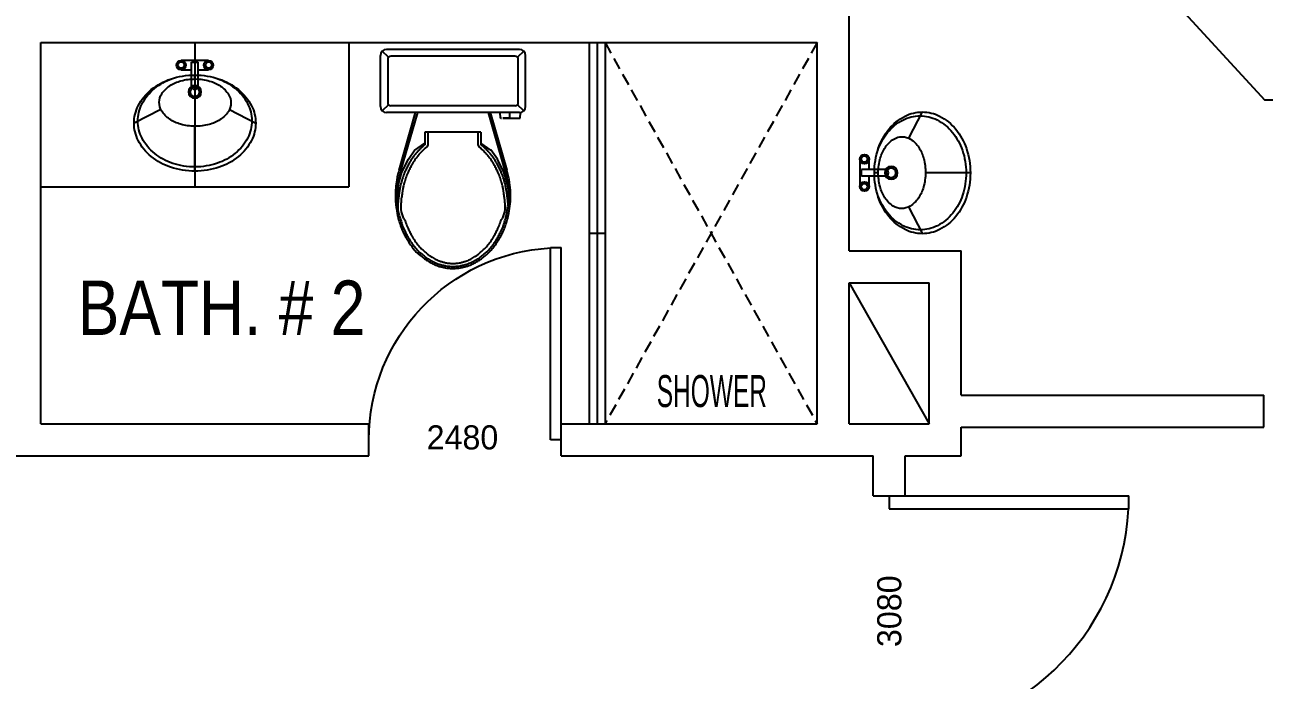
# Model space of a CAD drawing. Header units: inches. Extents: x -1842 to 12195, y -2228 to 2193.
# Drawn here: x 4070.9 to 4225.8, y 876.9 to 958.7 of the extents above; entities that cross this region are included whole.
import ezdxf
from ezdxf.enums import TextEntityAlignment as Align

# ---------------------------------------------------------------- set-up
doc = ezdxf.new("R2010")
doc.units = ezdxf.units.IN
doc.header["$LTSCALE"] = 6
doc.header["$MEASUREMENT"] = 0
doc.linetypes.add('HIDDEN', pattern=[0.375, 0.25, -0.125])
for name, color, linetype in [('BUILT-INS', 13, 'Continuous'), ('CABS', 23, 'Continuous'), ('Title Block', 7, 'Continuous'), ('TITLES', 3, 'Continuous'), ('windows', 4, 'Continuous')]:
    doc.layers.add(name, color=color, linetype=linetype)
doc.styles.add('ARCHSTYL', font='ARIALN.TTF', dxfattribs={"height": 5})
doc.styles.add('HS-DESIGN-TTLB', font='GOTHIC.TTF')
doc.styles.get("Standard").update_dxf_attribs({"font": 'ARIALN.TTF'})

# ---------------------------------------------------------------- blocks, each defined once
blk = doc.blocks.new('A$C5D6C675C')
for p, q in [((0, 1.1), (1.2, 1.1)), ((0, 1.1), (0, 0)), ((1.2, 1.1), (1.2, 0.55)), ((0.6, 0), (1.2, 0.55)), ((0, 0), (0.6, 0))]:
    blk.add_line(p, q)
blk.add_lwpolyline([(0.1712, 0.1268, 0.139889), (0.2876, 0.0686, 0.107118), (0.4663, 0.0735, 0.079812), (0.6439, 0.1486, 0.067459), (0.8218, 0.2967, 0.067459), (0.9539, 0.4868, 0.079812), (1.0133, 0.6702, 0.107118), (1.0027, 0.8487, 0.139889), (0.9345, 0.9596, 0.139889), (0.8181, 1.0178, 0.107118), (0.6394, 1.0129, 0.079812), (0.4618, 0.9378, 0.067459), (0.2839, 0.7897, 0.067459), (0.1518, 0.5996, 0.079812), (0.0924, 0.4162, 0.107118), (0.103, 0.2377, 0.139889)], format="xyb", close=True)
blk.add_circle((0.25, 0.225), 0.025)
blk = doc.blocks.new('P0470039')
at = {"linetype": 'Continuous'}
for p, q in [((0, -0.61339), (0, 0)), ((-5.396179, -5.394092), (-9.5, -7.5)), ((5.322319, -5.35619), (9.5, -7.5)), ((0, -15), (0, -7.994521))]:
    blk.add_line(p, q, dxfattribs=at)
for points in [[(9.5, -7.5, 0.118506), (8.852327, -4.805722, 0.104654), (6.80398, -2.274646, 0.089615), (3.801003, -0.621924, 0.08127), (0, 0, 0.08127), (-3.801003, -0.621924, 0.089615), (-6.80398, -2.274646, 0.104654), (-8.852327, -4.805722, 0.118506), (-9.5, -7.5, 0.118506), (-8.852327, -10.194278, 0.104654), (-6.80398, -12.725354, 0.089615), (-3.801003, -14.378076, 0.08127), (0, -15, 0.08127), (3.801003, -14.378076, 0.089615), (6.80398, -12.725354, 0.104654), (8.852327, -10.194278, 0.118506)], [(0, -7.994521, 0.066698), (2.228047, -7.675818, 0.0792), (3.951416, -6.878456, 0.107151), (5.1993, -5.580919, 0.14125), (5.56895, -4.25438, 0.14125), (5.175802, -2.934614, 0.107151), (3.905073, -1.659441, 0.0792), (2.167817, -0.892807, 0.066698), (-0.065538, -0.613719, 0.066698), (-2.293584, -0.932422, 0.0792), (-4.016953, -1.729784, 0.107151), (-5.264838, -3.027321, 0.14125), (-5.634488, -4.35386, 0.14125), (-5.24134, -5.673626, 0.107151), (-3.970611, -6.948799, 0.0792), (-2.233355, -7.715433, 0.066698)]]:
    blk.add_lwpolyline(points, format="xyb", close=True, dxfattribs=at)
for radius in [1, 0.75]:
    blk.add_circle((0, -2.625), radius, dxfattribs=at)
for centre, radius, start, end in [((-0.632896, -9.107886), 9.026467, 108.265523, 128.679582), ((0.618746, -9.112425), 9.026467, 50.904831, 71.31889), ((-1.589253, -7.913284), 7.496208, 128.679582, 152.608443), ((1.583743, -7.924791), 7.496208, 26.975969, 50.904831), ((-3.065811, -7.148185), 5.833199, 152.608443, 179.792206), ((3.065811, -7.170423), 5.833199, 359.792206, 26.975969), ((-3.065811, -7.148185), 5.833199, 179.792206, 206.975969), ((3.065811, -7.170423), 5.833199, 332.608443, 359.792206), ((-1.583743, -6.393816), 7.496208, 206.975969, 230.904831), ((1.589253, -6.405324), 7.496208, 308.679582, 332.608443), ((-0.618746, -5.206183), 9.026467, 230.904831, 251.31889), ((0.632896, -5.210722), 9.026467, 288.265523, 308.679582), ((0.013869, -3.335173), 11.001532, 251.31889, 269.792206), ((0.013869, -3.335173), 11.001532, 269.792206, 288.265523)]:
    blk.add_arc(centre, radius, start, end, dxfattribs=at)
for tag, flags, p in [('ASCATNO', 1, (0, -2.25)), ('ASID', 3, (0, -1.5)), ('ASCOLOR', 1, (0, -3.75)), ('ASNAME', 1, (0, -3))]:
    blk.add_attdef(tag, text='', height=0.5, dxfattribs=dict(flags=flags)).set_placement(p, align=Align.CENTER)
blk = doc.blocks.new('door')
at = {"layer": 'windows'}
for p, q in [((9950.29, 7178.88), (9948.56, 7178.88)), ((9948.56, 7178.88), (9948.56, 7146.97)), ((9950.29, 7178.88), (9948.56, 7178.88)), ((9950.29, 7178.88), (9950.29, 7146.97)), ((9948.56, 7146.97), (9950.29, 7146.97))]:
    blk.add_line(p, q, dxfattribs=at)
blk.add_arc((9950.29, 7178.88), 31.9, 180, 266.8995, dxfattribs=at)

msp = doc.modelspace()

# ---------------------------------------------------------------- linework, layer by layer
at = {"layer": 'BUILT-INS', "linetype": 'HIDDEN'}
for p, q in [((4143.4317762, 956.4778393), (4169.9317762, 908.8778393)), ((4169.9317762, 956.4778393), (4143.4317762, 908.8778393))]:
    msp.add_line(p, q, dxfattribs=at)
at = {"layer": 'CABS'}
for p, q in [((4092.1817762, 956.4778393), (4092.1817762, 938.4778393)), ((4111.4317762, 956.4778393), (4111.4317762, 938.4778393)), ((4132.7442762, 955.6340893), (4116.1192762, 955.6340893)), ((4141.4317762, 956.4778393), (4141.4317762, 908.8778393)), ((4142.4317762, 956.4778393), (4142.4317762, 908.8778393)), ((4143.4317762, 956.4778393), (4143.4317762, 908.8778393)), ((4093.8975018, 954.2605789), (4090.4660506, 954.2605789)), ((4093.8975018, 954.2605789), (4090.4660506, 954.2605789)), ((4091.7821762, 951.0568213), (4091.7821762, 954.036552)), ((4091.7821762, 954.036552), (4092.5813762, 954.036552)), ((4091.7821762, 951.0568213), (4091.7821762, 954.036552)), ((4091.7821762, 951.0568213), (4091.7821762, 954.036552)), ((4091.7821762, 951.0568213), (4091.7821762, 954.036552)), ((4091.7821762, 954.036552), (4092.5813762, 954.036552)), ((4091.7821762, 951.0568213), (4091.7821762, 954.036552)), ((4091.7821762, 951.0568213), (4091.7821762, 954.036552)), ((4092.5813762, 951.0568213), (4092.5813762, 954.036552)), ((4092.5813762, 951.0568213), (4092.5813762, 954.036552)), ((4092.5813762, 951.0568213), (4092.5813762, 954.036552)), ((4092.5813762, 951.0568213), (4092.5813762, 954.036552)), ((4092.5813762, 951.0568213), (4092.5813762, 954.036552)), ((4092.5813762, 951.0568213), (4092.5813762, 954.036552)), ((4115.3692762, 948.4989483), (4115.3692762, 954.8840893)), ((4116.3853612, 954.6805043), (4115.5889462, 955.4144193)), ((4116.2755262, 954.4153393), (4116.2755262, 948.9676983)), ((4132.2130262, 954.7903393), (4116.6505262, 954.7903393)), ((4133.2746062, 955.4144193), (4132.4781912, 954.6805043)), ((4132.5880262, 948.9676983), (4132.5880262, 954.4153393)), ((4133.4942762, 948.4989483), (4133.4942762, 954.8840893)), ((4090.4660506, 953.0929043), (4091.7821762, 953.0929043)), ((4090.4660506, 953.0929043), (4091.7821762, 953.0929043)), ((4092.5813762, 953.0929043), (4093.8975018, 953.0929043)), ((4092.5813762, 953.0929043), (4093.8975018, 953.0929043)), ((4116.3853612, 948.7025333), (4115.5889462, 947.9686183)), ((4132.7442762, 947.7489483), (4116.1192762, 947.7489483)), ((4132.2130262, 948.5926983), (4116.6505262, 948.5926983)), ((4117.6934892, 940.5627293), (4119.7660342, 947.7489483)), ((4117.9336992, 940.4934493), (4120.0262242, 947.7489483)), ((4128.8373282, 947.7489483), (4130.9298532, 940.4934493)), ((4129.0975182, 947.7489483), (4131.1700632, 940.5627293)), ((4130.3813152, 947.0463423), (4130.3268602, 947.7489483)), ((4131.5078632, 947.7489483), (4131.4831312, 947.0451363)), ((4131.5077642, 947.7489483), (4131.4831312, 947.0475483)), ((4133.2746062, 947.9686183), (4132.4781912, 948.7025333)), ((4132.8430982, 947.7489483), (4132.7887422, 947.0473613)), ((4132.8432942, 947.7489483), (4132.7887422, 947.0453223)), ((4131.5309672, 947.0474913), (4132.7195282, 947.0474913)), ((4131.5309672, 947.0451923), (4132.7195282, 947.0451923)), ((4132.8174112, 947.0456363), (4132.8174112, 947.0470483)), ((4127.9317762, 945.2903393), (4120.9317762, 945.2903393)), ((4120.9317762, 945.2903393), (4120.9317762, 943.7369493)), ((4120.9317762, 945.2903393), (4120.9317762, 943.7369493)), ((4120.9317762, 945.2903393), (4120.9317762, 943.7369493)), ((4121.3067762, 945.2903393), (4121.3067762, 943.7369493)), ((4127.5567762, 945.2903393), (4127.5567762, 943.7369493)), ((4127.9317762, 945.2903393), (4127.9317762, 943.7369493)), ((4118.8692762, 941.9153393), (4119.6817762, 943.1028393)), ((4119.6817762, 943.0715893), (4120.9317762, 943.9215893)), ((4121.3067762, 943.7369493), (4121.1633462, 943.4419893)), ((4121.3067762, 943.7369493), (4121.1633462, 943.4419893)), ((4127.5567762, 943.7369493), (4127.7002062, 943.4419893)), ((4129.1817762, 943.0715893), (4127.9317762, 943.9215893)), ((4129.9942762, 941.9153393), (4129.1817762, 943.1028393)), ((4118.0567762, 940.2903393), (4118.8692762, 941.9153393)), ((4130.8067762, 940.2903393), (4129.9942762, 941.9153393)), ((4175.2511581, 941.9387821), (4175.2511581, 938.5073309)), ((4175.2511581, 941.9387821), (4175.2511581, 938.5073309)), ((4176.4188327, 940.6226565), (4176.4188327, 941.9387821)), ((4176.4188327, 940.6226565), (4176.4188327, 941.9387821)), ((4117.5537982, 938.5105693), (4118.0567762, 940.2903393)), ((4131.3097542, 938.5105693), (4130.8067762, 940.2903393)), ((4178.4549157, 940.6226565), (4175.475185, 940.6226565)), ((4175.475185, 939.8234565), (4175.475185, 940.6226565)), ((4178.4549157, 940.6226565), (4175.475185, 940.6226565)), ((4178.4549157, 940.6226565), (4175.475185, 940.6226565)), ((4178.4549157, 940.6226565), (4175.475185, 940.6226565)), ((4175.475185, 939.8234565), (4175.475185, 940.6226565)), ((4178.4549157, 940.6226565), (4175.475185, 940.6226565)), ((4178.4549157, 940.6226565), (4175.475185, 940.6226565)), ((4072.9317762, 938.4778393), (4111.4317762, 938.4778393)), ((4178.4549157, 939.8234565), (4175.475185, 939.8234565)), ((4178.4549157, 939.8234565), (4175.475185, 939.8234565)), ((4178.4549157, 939.8234565), (4175.475185, 939.8234565)), ((4178.4549157, 939.8234565), (4175.475185, 939.8234565)), ((4178.4549157, 939.8234565), (4175.475185, 939.8234565)), ((4178.4549157, 939.8234565), (4175.475185, 939.8234565)), ((4176.4188327, 938.5073309), (4176.4188327, 939.8234565)), ((4176.4188327, 938.5073309), (4176.4188327, 939.8234565)), ((4141.4317762, 932.6778393), (4143.4317762, 932.6778393))]:
    msp.add_line(p, q, dxfattribs=at)
for centre, radius in [((4090.4660506, 953.6767416), 0.5838373), ((4090.4660506, 953.6767416), 0.5838373), ((4090.4660506, 953.6767416), 0.3925094), ((4090.4660506, 953.6767416), 0.3925094), ((4093.8975018, 953.6767416), 0.5838373), ((4093.8975018, 953.6767416), 0.5838373), ((4093.8975018, 953.6767416), 0.3925094), ((4093.8975018, 953.6767416), 0.3925094), ((4175.8349954, 941.9387821), 0.5838373), ((4175.8349954, 941.9387821), 0.5838373), ((4175.8349954, 941.9387821), 0.3925094), ((4175.8349954, 941.9387821), 0.3925094), ((4175.8349954, 938.5073309), 0.5838373), ((4175.8349954, 938.5073309), 0.5838373), ((4175.8349954, 938.5073309), 0.3925094), ((4175.8349954, 938.5073309), 0.3925094)]:
    msp.add_circle(centre, radius, dxfattribs=at)
for centre, radius, start, end in [((4116.1192762, 954.8840893), 0.75, 90, 180), ((4132.7442762, 954.8840893), 0.75, 0, 90), ((4116.6505262, 954.4153393), 0.375, 90, 180), ((4132.2130262, 954.4153393), 0.375, 0, 90), ((4092.1817762, 951.0568213), 0.3996, 180, 0), ((4092.1817762, 951.0568213), 0.3996, 180, 0), ((4092.1817762, 951.0568213), 0.3996, 180, 0), ((4092.1817762, 951.0568213), 0.3996, 180, 0), ((4092.1817762, 951.0568213), 0.3996, 180, 0), ((4092.1817762, 951.0568213), 0.3996, 180, 0), ((4116.1192762, 948.4989483), 0.75, 180, 270), ((4116.6505262, 948.9676983), 0.375, 180, 270), ((4132.2130262, 948.9676983), 0.375, 270, 0), ((4132.7442762, 948.4989483), 0.75, 270, 0), ((4130.3930008, 947.0463425), 0.0005896, 118.975202645, 180.016097218), ((4130.3930008, 947.0463422), 0.0005896, 179.983902782, 241.024797355), ((4130.393827, 947.0448495), 0.002296, 90.618644356, 118.961864588), ((4130.393827, 947.0478352), 0.002296, 241.038135457, 269.38135569), ((4130.5429792, 933.1613936), 13.8865531, 90.254780828, 90.615514758), ((4130.5431381, 960.9312906), 13.8865543, 269.383829924, 269.744563854), ((4130.6478105, 945.6869472), 1.3615875, 90.144896402, 90.253758375), ((4130.6478105, 948.4057365), 1.3615875, 269.746241625, 269.855103598), ((4131.0703727, 778.1513733), 168.8976943, 90.102116674, 90.14451555), ((4131.0690213, 1115.9413109), 168.8976914, 269.855942873, 269.898341749), ((4130.9157704, 864.8054634), 82.2434663, 90.041270998, 90.102004523), ((4130.9157704, 1029.2872213), 82.2434663, 269.897995477, 269.958729002), ((4130.9538126, 811.4287389), 135.6202043, 89.993429451, 90.041099538), ((4130.9550145, 1082.6639453), 135.6202047, 269.958392683, 270.006062771), ((4130.9545898, 806.0476932), 141.0012499, 89.947242661, 89.993996017), ((4130.9533643, 1088.044991), 141.0012505, 270.00650196, 270.053255316), ((4131.0833001, 945.8321558), 1.216728, 89.883449154, 89.947162059), ((4131.0833001, 948.2605289), 1.216728, 270.052837902, 270.116550808), ((4078.4390561, -24866.5634227), 25813.6659903, 89.88268737112, 89.88314573763), ((4078.4390561, 26760.6561074), 25813.6659903, 270.11685426237, 270.11731262888), ((4131.2585564, 930.5586585), 16.4898353, 89.72100564, 89.882808918), ((4131.2585564, 963.5340262), 16.4898353, 270.117191083, 270.27899436), ((4130.9022506, 857.4052698), 89.6440918, 89.651504352, 89.720946835), ((4130.9022506, 1036.6874149), 89.6440918, 270.279053166, 270.348495649), ((4131.5328722, 960.537941), 13.4905078, 269.63740408, 269.7022629), ((4131.5319888, 933.5547432), 13.4905027, 90.293985291, 90.358844112), ((4131.4755906, 949.5582725), 2.5106899, 269.707404204, 269.857748308), ((4131.4759717, 944.5344117), 2.5106914, 90.150948549, 90.301292653), ((4135.2251528, 2396.4218506), 1449.3791265, 269.8515285092, 269.8519868755), ((4135.1001529, -502.3291665), 1449.3788085, 90.1430717335, 90.1435301001), ((4131.5147792, 953.5076433), 6.460147, 269.853730029, 269.954341411), ((4131.5147792, 940.5850414), 6.460147, 90.045658589, 90.146269971), ((4131.5278099, 969.9401975), 22.8927063, 269.954502341, 270.007902007), ((4131.526737, 924.1524867), 22.892706, 89.989412589, 90.042812255), ((4132.7308066, 930.8733279), 16.1741674, 89.930403372, 90.039952895), ((4132.7308066, 963.2193558), 16.1741674, 269.960047106, 270.069596628), ((4132.7439319, 941.561165), 5.4863222, 89.743735906, 89.931895226), ((4132.7436274, 952.5315192), 5.4863231, 270.071284844, 270.259444165), ((4128.2111724, -62.0590536), 1009.1167767, 89.7396399167, 89.7412441997), ((4128.2468866, 1956.1517378), 1009.1166155, 270.2567280307, 270.2583323134), ((4132.4880112, 879.440144), 67.6078651, 89.731955462, 89.738372589), ((4132.4880112, 1014.6525397), 67.6078651, 270.261627411, 270.268044539), ((4132.8032462, 946.819524), 0.2277477, 89.033159348, 89.735603406), ((4132.8032462, 947.2731597), 0.2277477, 270.264396613, 270.96684067), ((4132.7546507, 943.9343599), 3.1133211, 88.844913982, 89.034906767), ((4132.7543492, 950.1583243), 3.1133267, 270.970642161, 271.160634946), ((4153.0145932, 911.0915742), 45.8200282, 135.320719859, 135.730957202), ((4153.0145932, 911.0915742), 45.8200282, 135.320719859, 135.730957202), ((4122.4598859, 941.3062165), 2.8489362, 130.668331477, 135.322171658), ((4122.4598859, 941.3062165), 2.8489362, 130.668331477, 135.322171658), ((4126.872093, 936.170527), 9.6196731, 128.135077319, 130.667218552), ((4126.872093, 936.170527), 9.6196731, 128.135077319, 130.667218552), ((4122.6141236, 941.1340104), 2.7049534, 130.665854557, 135.319694738), ((4126.8038214, 936.2576366), 9.1339961, 128.135655583, 130.667796817), ((4122.0597309, 936.2576366), 9.1339961, 49.332203183, 51.864344417), ((4121.9914594, 936.170527), 9.6196731, 49.332781448, 51.864922681), ((4121.9914594, 936.170527), 9.6196731, 49.332781448, 51.864922681), ((4126.2494288, 941.1340104), 2.7049534, 44.680305262, 49.334145443), ((4126.4036665, 941.3062165), 2.8489362, 44.677828342, 49.331668523), ((4126.4036665, 941.3062165), 2.8489362, 44.677828342, 49.331668523), ((4095.8489592, 911.0915742), 45.8200282, 44.269042798, 44.679280141), ((4095.8489592, 911.0915742), 45.8200282, 44.269042798, 44.679280141), ((4122.3390171, 939.6627002), 3.8078569, 146.583105172, 152.43150527), ((4122.3390171, 939.6627002), 3.8078569, 146.583105172, 152.43150527), ((4129.4140612, 934.9944248), 12.2842384, 143.327424811, 146.582522922), ((4129.4140612, 934.9944248), 12.2842384, 143.327424811, 146.582522922), ((4122.5307586, 939.5434131), 3.6584187, 146.582603209, 152.431003307), ((4129.3283431, 935.058269), 11.8023534, 143.327501013, 146.582599125), ((4127.2768525, 936.5858192), 9.6196189, 140.795087365, 143.327228598), ((4127.2768525, 936.5858192), 9.6196189, 140.795087365, 143.327228598), ((4122.0303289, 940.865592), 2.8489125, 136.142236184, 140.796076365), ((4122.0303289, 940.865592), 2.8489125, 136.142236184, 140.796076365), ((4127.1882342, 936.651977), 9.1340259, 140.795950255, 143.328091487), ((4153.0146417, 911.0915697), 45.8200661, 135.730995499, 136.141232843), ((4153.0146417, 911.0915697), 45.8200661, 135.730995499, 136.141232843), ((4122.2063655, 940.7156395), 2.7050004, 136.141504435, 140.795344616), ((4151.6267049, 912.4451924), 43.5066493, 135.731607881, 136.141845224), ((4151.6262655, 912.4450687), 43.506421, 135.320850019, 135.731087363), ((4097.2372869, 912.4450687), 43.506421, 44.268912638, 44.679149981), ((4097.2368475, 912.4451924), 43.5066493, 43.858154776, 44.268392119), ((4126.6571869, 940.7156395), 2.7050004, 39.204655384, 43.858495564), ((4095.8489107, 911.0915697), 45.8200661, 43.858767157, 44.269004501), ((4095.8489107, 911.0915697), 45.8200661, 43.858767157, 44.269004501), ((4121.6753182, 936.651977), 9.1340259, 36.671908513, 39.204049745), ((4126.8332235, 940.865592), 2.8489125, 39.203923635, 43.857763816), ((4126.8332235, 940.865592), 2.8489125, 39.203923635, 43.857763816), ((4119.5352093, 935.058269), 11.8023534, 33.417400875, 36.672498987), ((4121.5866999, 936.5858192), 9.6196189, 36.672771402, 39.204912635), ((4121.5866999, 936.5858192), 9.6196189, 36.672771402, 39.204912635), ((4119.4494912, 934.9944248), 12.2842384, 33.417477078, 36.672575189), ((4119.4494912, 934.9944248), 12.2842384, 33.417477078, 36.672575189), ((4126.3327938, 939.5434131), 3.6584187, 27.568996693, 33.417396791), ((4126.5245352, 939.6627002), 3.8078569, 27.56849473, 33.416894828), ((4126.5245352, 939.6627002), 3.8078569, 27.56849473, 33.416894828), ((4131.9474039, 936.4518433), 14.8348734, 163.912227201, 166.593547337), ((4131.8769753, 936.4721534), 14.5115737, 163.912229712, 166.593549849), ((4129.8324421, 935.8189251), 12.2841918, 159.60309339, 162.858191502), ((4129.8324421, 935.8189251), 12.2841918, 159.60309339, 162.858191502), ((4121.8875403, 938.7731411), 3.8078214, 153.755000015, 159.603400113), ((4121.8875403, 938.7731411), 3.8078214, 153.755000015, 159.603400113), ((4160.6146207, 919.6794603), 46.9860034, 153.093340313, 153.755219318), ((4160.6146207, 919.6794603), 46.9860034, 153.093340313, 153.755219318), ((4122.0970203, 938.688754), 3.658408, 153.754664741, 159.603064839), ((4160.6135368, 919.6793108), 46.9851044, 152.4307005, 153.092579505), ((4160.6135368, 919.6793108), 46.9851044, 152.4307005, 153.092579505), ((4159.3043064, 920.3441075), 45.1422385, 153.093002826, 153.754881831), ((4159.3039736, 920.3440987), 45.1419457, 152.430922713, 153.092801719), ((4089.5595787, 920.3440987), 45.1419457, 26.907198281, 27.569077287), ((4089.559246, 920.3441075), 45.1422385, 26.245118169, 26.906997174), ((4088.2500156, 919.6793108), 46.9851044, 26.907420495, 27.5692995), ((4088.2500156, 919.6793108), 46.9851044, 26.907420495, 27.5692995), ((4126.7665321, 938.688754), 3.658408, 20.396935161, 26.245335259), ((4088.2489317, 919.6794603), 46.9860034, 26.244780682, 26.906659687), ((4088.2489317, 919.6794603), 46.9860034, 26.244780682, 26.906659687), ((4126.976012, 938.7731411), 3.8078214, 20.396599887, 26.244999985), ((4126.976012, 938.7731411), 3.8078214, 20.396599887, 26.244999985), ((4119.0311103, 935.8189251), 12.2841918, 17.141808498, 20.39690661), ((4119.0311103, 935.8189251), 12.2841918, 17.141808498, 20.39690661), ((4116.9865771, 936.4721534), 14.5115737, 13.406450151, 16.087770288), ((4116.9161485, 936.4518433), 14.8348734, 13.406452663, 16.087772799), ((4178.4549157, 940.2230565), 0.3996, 270, 90), ((4178.4549157, 940.2230565), 0.3996, 270, 90), ((4178.4549157, 940.2230565), 0.3996, 270, 90), ((4178.4549157, 940.2230565), 0.3996, 270, 90), ((4178.4549157, 940.2230565), 0.3996, 270, 90), ((4178.4549157, 940.2230565), 0.3996, 270, 90), ((4121.6911229, 937.8705745), 4.4354617, 172.413987765, 177.318674319), ((4183.8497172, 929.592211), 67.1428947, 171.956012095, 172.413919356), ((4183.8509816, 929.5922569), 67.1441403, 171.498294554, 171.956201815), ((4121.8313009, 938.8630326), 4.4353843, 166.593417195, 171.498103749), ((4182.6476338, 929.7620042), 65.6791056, 171.955933057, 172.413840318), ((4182.648513, 929.7621016), 65.6799626, 171.498217281, 171.956124541), ((4121.9813493, 938.8307953), 4.338737, 166.593471901, 171.498158454), ((4122.5604093, 937.48035), 4.8316509, 165.715341623, 170.912552849), ((4122.5604093, 937.48035), 4.8316509, 165.715341623, 170.912552849), ((4133.36609, 934.7290858), 15.9820854, 162.858451395, 165.715300164), ((4133.36609, 934.7290858), 15.9820854, 162.858451395, 165.715300164), ((4122.783523, 937.4291571), 4.6853631, 165.715367753, 170.912578979), ((4133.2617047, 934.7612319), 15.4978613, 162.858293373, 165.715142143), ((4129.7304381, 935.8504532), 11.8024254, 159.60341516, 162.858513271), ((4119.1331143, 935.8504532), 11.8024254, 17.141486729, 20.39658484), ((4115.6018477, 934.7612319), 15.4978613, 14.284857857, 17.141706627), ((4126.0800294, 937.4291571), 4.6853631, 9.087421021, 14.284632247), ((4115.4974624, 934.7290858), 15.9820854, 14.284699836, 17.141548605), ((4115.4974624, 934.7290858), 15.9820854, 14.284699836, 17.141548605), ((4126.3031431, 937.48035), 4.8316509, 9.087447151, 14.284658377), ((4126.3031431, 937.48035), 4.8316509, 9.087447151, 14.284658377), ((4126.8822031, 938.8307953), 4.338737, 8.501841545, 13.406528099), ((4066.2150394, 929.7621016), 65.6799626, 8.043875459, 8.501782719), ((4066.2159186, 929.7620042), 65.6791056, 7.586159682, 8.044066943), ((4127.0322515, 938.8630326), 4.4353843, 8.501896251, 13.406582805), ((4065.0125707, 929.5922569), 67.1441403, 8.043798185, 8.501705445), ((4065.0138352, 929.592211), 67.1428947, 7.586080644, 8.043987905), ((4127.1724295, 937.8705745), 4.4354617, 2.681325681, 7.586012235), ((4132.0789993, 937.3840969), 14.8347231, 177.318709179, 180.000029316), ((4132.0231043, 937.3840808), 14.7788281, 179.999966793, 183.021341974), ((4129.6908692, 936.9665593), 12.20374, 178.0394, 185.5309), ((4132.0057896, 937.3841), 14.5115134, 177.318721942, 180.000042079), ((4121.8441993, 937.8599738), 4.3387864, 172.413944526, 177.318631079), ((4122.3893822, 936.3460828), 4.8315762, 171.945855042, 177.143066268), ((4122.3893822, 936.3460828), 4.8315762, 171.945855042, 177.143066268), ((4185.3481763, 927.4373797), 68.4175396, 171.42926207, 171.946069125), ((4185.3481763, 927.4373797), 68.4175396, 171.42926207, 171.946069125), ((4185.3470199, 927.4372924), 68.4164091, 170.912238379, 171.429045434), ((4185.3470199, 927.4372924), 68.4164091, 170.912238379, 171.429045434), ((4122.6177283, 936.3292449), 4.6853424, 171.945898238, 177.143109464), ((4183.668975, 927.6903547), 66.344771, 171.429174379, 171.945981434), ((4183.6683585, 927.6904076), 66.3441535, 170.912333123, 171.429140178), ((4065.1951939, 927.6904076), 66.3441535, 8.570859823, 9.087666878), ((4065.1945774, 927.6903547), 66.344771, 8.054018566, 8.570825621), ((4126.245824, 936.3292449), 4.6853424, 2.856890536, 8.054101762), ((4063.5165325, 927.4372924), 68.4164091, 8.570954566, 9.087761621), ((4063.5165325, 927.4372924), 68.4164091, 8.570954566, 9.087761621), ((4063.515376, 927.4373797), 68.4175396, 8.053930875, 8.57073793), ((4063.515376, 927.4373797), 68.4175396, 8.053930875, 8.57073793), ((4126.4741702, 936.3460828), 4.8315762, 2.856933732, 8.054144958), ((4126.4741702, 936.3460828), 4.8315762, 2.856933732, 8.054144958), ((4127.0193531, 937.8599738), 4.3387864, 2.681368921, 7.586055474), ((4116.9125973, 937.3840771), 14.4566789, 356.978673308, 0.000048488), ((4116.8577628, 937.3841), 14.5115134, 359.999957921, 2.681278058), ((4116.8404481, 937.3840808), 14.7788281, 356.978658027, 0.000033207), ((4116.7845531, 937.3840969), 14.8347231, 359.999970684, 2.681290821), ((4121.7733171, 936.8430834), 4.5147736, 183.021338578, 188.489068533), ((4176.9141633, 945.0731713), 60.2664306, 188.489057428, 189.063847484), ((4176.9147094, 945.0731222), 60.2669621, 189.063719574, 189.638509629), ((4133.5260478, 935.7903177), 15.9821006, 177.143073641, 179.999922411), ((4133.5260478, 935.7903177), 15.9821006, 177.143073641, 179.999922411), ((4121.0393595, 935.8127), 3.4954839, 180.36652386, 186.391963643), ((4118.8343978, 935.5656905), 1.2767297, 186.39211687, 196.369941371), ((4133.4169057, 935.7903237), 15.4979585, 177.143093259, 179.999942028), ((4121.0805049, 935.8132447), 3.1616407, 180.415098341, 186.64917461), ((4119.100641, 935.5824489), 1.1683701, 186.649389852, 196.912906182), ((4129.7629113, 935.5824489), 1.1683701, 343.087093818, 353.350610148), ((4127.7830475, 935.8132447), 3.1616407, 353.35082539, 359.584901659), ((4115.4466467, 935.7903237), 15.4979585, 0.000057972, 2.856906741), ((4072.9991576, 944.9055465), 58.9536441, 350.361515041, 350.936305096), ((4073.0006187, 944.9056387), 58.9522159, 350.935992861, 351.510782915), ((4115.3393677, 935.7903926), 15.980236, 1.632935552, 2.856990947), ((4115.3393677, 935.7903926), 15.980236, 1.632935552, 2.856990947), ((4126.9388476, 936.8548753), 4.4164722, 351.511021105, 356.978751059), ((4071.948843, 945.0731222), 60.2669621, 350.361490371, 350.936280426), ((4071.9493891, 945.0731713), 60.2664306, 350.936152516, 351.510942572), ((4127.0902352, 936.8430834), 4.5147736, 351.510931467, 356.978661421), ((4121.9495497, 935.7384789), 4.5147932, 189.638784904, 195.106514858), ((4131.8587521, 938.4133753), 14.7786795, 195.106438193, 198.127813374), ((4125.4089712, 937.4969071), 8.1290734, 196.369682796, 198.442816963), ((4125.4088753, 937.4969099), 8.1289832, 198.443050005, 200.516184173), ((4118.9912628, 935.0953919), 1.2767545, 200.515988089, 208.836948325), ((4131.791094, 938.3911907), 14.4574778, 195.697535732, 198.127702433), ((4124.8415387, 937.3280665), 7.1687939, 196.912805674, 199.117250329), ((4124.8414096, 937.3280544), 7.168668, 199.117496902, 201.321941557), ((4119.2518305, 935.1463031), 1.168382, 201.321979939, 211.585496269), ((4120.9497889, 936.1902707), 3.1616032, 211.585018611, 217.819094879), ((4129.7304381, 937.7302255), 11.8024254, 197.141486729, 200.39658484), ((4119.1331143, 937.7302255), 11.8024254, 339.60341516, 342.858513271), ((4127.9137635, 936.1902707), 3.1616032, 322.180905121, 328.414981389), ((4119.8195361, 937.4918303), 11.5669268, 338.506558204, 341.872328664), ((4129.6117219, 935.1463031), 1.168382, 328.414503731, 338.678020061), ((4124.0221428, 937.3280544), 7.168668, 338.678058443, 340.882503098), ((4124.0220137, 937.3280665), 7.1687939, 340.882749671, 343.087194326), ((4117.0732446, 938.390955), 14.4566573, 341.872215909, 344.89359109), ((4119.7520316, 937.5138925), 11.8879445, 338.506750081, 341.872520542), ((4126.7665673, 935.7743364), 4.4163785, 344.893542683, 350.361272637), ((4117.0048003, 938.4133753), 14.7786795, 341.872186626, 344.893561807), ((4126.9140027, 935.7384789), 4.5147932, 344.893485142, 350.361215096), ((4157.3922576, 953.2165), 44.179022, 207.519869516, 208.225063745), ((4121.6407683, 934.5765702), 3.6103683, 201.49311635, 207.519472232), ((4156.561074, 952.7705617), 42.9861106, 207.520115751, 208.22530998), ((4157.39267, 953.2163622), 44.1793202, 208.224653417, 208.929847646), ((4122.0970203, 934.8919247), 3.658408, 200.396935161, 206.245335259), ((4156.561857, 952.7704406), 42.9867433, 208.224674166, 208.929868394), ((4159.3043064, 953.2365712), 45.1422385, 206.245118169, 206.906997174), ((4159.3039736, 953.23658), 45.1419457, 206.907198281, 207.569077287), ((4122.5307586, 934.0372656), 3.6584187, 207.568996693, 213.417396791), ((4126.3327938, 934.0372656), 3.6584187, 326.582603209, 332.431003307), ((4089.5595787, 953.23658), 45.1419457, 332.430922713, 333.092801719), ((4089.559246, 953.2365712), 45.1422385, 333.093002826, 333.754881831), ((4092.3016953, 952.7704406), 42.9867433, 331.070131606, 331.775325834), ((4126.7665321, 934.8919247), 3.658408, 333.754664741, 339.603064839), ((4091.4708824, 953.2163622), 44.1793202, 331.070152354, 331.775346583), ((4092.3024784, 952.7705617), 42.9861106, 331.77469002, 332.479884248), ((4091.4712948, 953.2165), 44.179022, 331.774936254, 332.480130484), ((4127.2227841, 934.5765702), 3.6103683, 332.480527768, 338.50688365), ((4127.3609009, 934.5177558), 3.7104309, 332.479802051, 338.506157933), ((4121.973846, 933.6400508), 3.7105043, 208.929991239, 214.956347121), ((4128.6758803, 938.3252475), 11.8878102, 214.956297293, 218.322067754), ((4122.0991895, 933.7225582), 3.6103889, 208.929578123, 214.955934005), ((4128.6201532, 938.281282), 11.5668285, 214.956608006, 218.322378467), ((4129.3283431, 938.5224097), 11.8023534, 213.417400875, 216.672498986), ((4126.8572412, 936.8877982), 9.3196846, 218.321889498, 222.325311321), ((4127.0681662, 936.8394126), 8.9843969, 216.672498294, 220.712807236), ((4139.7520552, 951.9411733), 28.6455715, 227.799949124, 228.793680896), ((4109.1114972, 951.9411733), 28.6455715, 311.206319104, 312.200050876), ((4126.3900355, 932.8855453), 2.9227248, 312.201225416, 319.288058), ((4121.7953862, 936.8394126), 8.9843969, 319.287192764, 323.327501706), ((4122.0063112, 936.8877982), 9.3196846, 317.674688679, 321.678110502), ((4119.5352093, 938.5224097), 11.8023534, 323.327501014, 326.582599125), ((4121.952472, 936.9303694), 9.6383206, 317.674599675, 321.678021498), ((4120.2433992, 938.281282), 11.5668285, 321.677621533, 325.043391994), ((4120.1876721, 938.3252475), 11.8878102, 321.677932246, 325.043702707), ((4126.7643629, 933.7225582), 3.6103889, 325.044065995, 331.070421877), ((4126.8897064, 933.6400508), 3.7105043, 325.043652879, 331.070008761), ((4140.2310849, 953.669793), 30.966848, 230.332147107, 231.308919642), ((4139.7372105, 953.073766), 29.943251, 230.331561809, 231.308334345), ((4122.8286642, 931.9410793), 3.128363, 231.308799069, 238.338848135), ((4139.75221, 951.9411473), 28.6456539, 228.793413705, 229.787145477), ((4122.909737, 932.063458), 3.0249133, 231.30922075, 238.339269815), ((4126.2455873, 937.4821419), 9.6382584, 238.339449961, 242.342871785), ((4123.1447071, 932.297768), 2.9226778, 229.787213779, 236.874046363), ((4126.2137991, 937.4213196), 9.3196339, 238.339007785, 242.342429609), ((4126.4573693, 937.3742752), 8.9844149, 236.873774021, 240.914082964), ((4125.1095656, 935.3142727), 6.9407731, 242.342420711, 246.952046614), ((4125.0482573, 934.8411081), 6.0857027, 240.913956822, 245.761602608), ((4123.4026279, 931.1861313), 2.0773425, 245.763431508, 254.065394552), ((4127.4294706, 945.2870055), 16.7419295, 254.062453304, 255.455869492), ((4121.4340818, 945.2870055), 16.7419295, 284.544130508, 285.937546696), ((4125.4609245, 931.1861313), 2.0773425, 285.934605448, 294.236568492), ((4123.815295, 934.8411081), 6.0857027, 294.238397392, 299.086043178), ((4123.7539868, 935.3142727), 6.9407731, 293.047953386, 297.657579289), ((4122.4061831, 937.3742752), 8.9844149, 299.085917036, 303.126225979), ((4122.6497533, 937.4213196), 9.3196339, 297.657570392, 301.660992215), ((4122.6179651, 937.4821419), 9.6382584, 297.657128215, 301.660550039), ((4125.7188452, 932.297768), 2.9226778, 303.125953637, 310.212786221), ((4125.9538153, 932.063458), 3.0249133, 301.660730185, 308.69077925), ((4109.1113424, 951.9411473), 28.6456539, 310.212854523, 311.206586295), ((4126.0348882, 931.9410793), 3.128363, 301.661151865, 308.691200931), ((4109.1263419, 953.073766), 29.943251, 308.691665655, 309.66843819), ((4108.6324675, 953.669793), 30.966848, 308.691080358, 309.667852893), ((4109.1268431, 953.0737622), 29.9429281, 309.667704506, 310.644477041), ((4108.6323265, 953.6698431), 30.9669765, 309.66799441, 310.644766945), ((4126.6602701, 932.6492917), 3.0249034, 310.64421954, 317.674268606), ((4126.7654929, 932.5469467), 3.1283616, 310.644668891, 317.674717957), ((4125.1405588, 935.3732756), 7.2574172, 242.341900553, 246.951526456), ((4123.2555205, 930.9429529), 2.4427386, 246.952666902, 254.902360407), ((4123.3068896, 931.0772289), 2.3361905, 246.951393833, 254.901087337), ((4127.875802, 948.013386), 19.877809, 254.902391516, 256.172053001), ((4128.0334452, 948.6516824), 20.7847032, 256.170622196, 257.440283681), ((4127.8761556, 948.0134327), 19.8779388, 256.171095639, 257.440757123), ((4127.4288199, 945.286951), 16.7417134, 255.45797837, 256.851394558), ((4124.0447678, 930.748658), 2.4427342, 257.442377697, 265.392071201), ((4124.0617576, 930.8914107), 2.3361809, 257.439769344, 265.389462848), ((4124.0930538, 931.0070483), 2.0773704, 256.850214444, 265.152177487), ((4124.4318406, 935.5477294), 7.2573901, 265.389865391, 269.999491293), ((4124.4317671, 935.4811264), 6.9407871, 265.39044955, 270.000075452), ((4124.4317888, 935.0010275), 6.0856881, 265.152235122, 269.999880909), ((4124.4317635, 935.0010275), 6.0856881, 270.000119091, 274.847764878), ((4124.4317853, 935.4811264), 6.9407871, 269.999924548, 274.609550451), ((4124.4317118, 935.5477294), 7.2573901, 270.000508707, 274.610134609), ((4124.7704986, 931.0070483), 2.0773704, 274.847822513, 283.149785556), ((4124.8017947, 930.8914107), 2.3361809, 274.610537152, 282.560230656), ((4124.8187846, 930.748658), 2.4427342, 274.607928799, 282.557622303), ((4121.4347325, 945.286951), 16.7417134, 283.148605442, 284.54202163), ((4120.9873968, 948.0134327), 19.8779388, 282.559242877, 283.828904361), ((4120.8301072, 948.6516824), 20.7847032, 282.559716319, 283.829377804), ((4120.9877504, 948.013386), 19.877809, 283.827946999, 285.097608484), ((4120.8301148, 948.6516624), 20.784682, 283.829370697, 285.099032182), ((4125.5566628, 931.0772289), 2.3361905, 285.098912663, 293.048606167), ((4125.6080319, 930.9429529), 2.4427386, 285.097639593, 293.047333098), ((4123.7229936, 935.3732756), 7.2574172, 293.048473544, 297.658099447)]:
    msp.add_arc(centre, radius, start, end, dxfattribs=at)
at = {"layer": 'CABS', "lineweight": -2}
for centre, radius, start, end in [((4123.5373307, 935.4846614), 5.9622247, 196.260897231, 206.725940389), ((4120.0992478, 934.2696537), 2.0823968, 190.422153459, 209.198959673), ((4122.1791941, 932.6524326), 3.3004079, 210.974839662, 238.684985877), ((4121.1175705, 931.5643936), 1.0397941, 214.250867027, 234.259849556), ((4122.0007393, 932.2237416), 2.5947448, 218.386822919, 237.931888668), ((4123.2190137, 929.9875673), 1.5258454, 246.855301384, 264.216295736)]:
    msp.add_arc(centre, radius, start, end, dxfattribs=at)
at = {"layer": 'Title Block'}
for p, q in [((4173.9317762, 930.4778393), (4173.9317762, 960.4778393)), ((4072.9317762, 956.4778393), (4169.9317762, 956.4778393)), ((4072.9317762, 908.8778393), (4072.9317762, 956.4778393)), ((4169.9317762, 908.8778393), (4169.9317762, 956.4778393)), ((4173.9317762, 930.4778393), (4187.9317762, 930.4778393)), ((4187.9317762, 912.4778393), (4187.9317762, 930.4778393)), ((4173.9317762, 926.4778393), (4183.9317762, 926.4778393)), ((4173.9317762, 908.8778393), (4173.9317762, 926.4778393)), ((4173.9317762, 926.4778393), (4183.9317762, 908.8778393)), ((4183.9317762, 908.8778393), (4183.9317762, 926.4778393)), ((4187.9317762, 912.4778393), (4225.7317762, 912.4778393)), ((4225.7317762, 908.4778393), (4225.7317762, 912.4778393)), ((4072.9317762, 908.8778393), (4113.9317762, 908.8778393)), ((4113.9317762, 904.8778393), (4113.9317762, 908.8778393)), ((4137.9317762, 904.8778393), (4137.9317762, 908.8778393)), ((4137.9317762, 908.8778393), (4169.9317762, 908.8778393)), ((4173.9317762, 908.8778393), (4183.9317762, 908.8778393)), ((4187.9317762, 908.4778393), (4225.7317762, 908.4778393)), ((4187.9317762, 904.8778393), (4187.9317762, 908.4778393)), ((4066.9317762, 904.8778393), (4113.9317762, 904.8778393)), ((4137.9317762, 904.8778393), (4176.9317762, 904.8778393)), ((4176.9317762, 899.8778393), (4176.9317762, 904.8778393)), ((4180.9317762, 904.8778393), (4187.9317762, 904.8778393)), ((4180.9317762, 899.8778393), (4180.9317762, 904.8778393)), ((4176.9317762, 899.8778393), (4180.9317762, 899.8778393))]:
    msp.add_line(p, q, dxfattribs=at)

# ---------------------------------------------------------------- block references
at = {"layer": 'CABS'}
for name, p, xscale, yscale, zscale, rotation in [('A$C5D6C675C', (4195.9729428, 1014.4778411), 54.32621164492499, 54.32621164492499, 54.32621164492499, 270), ('P0470039', (4177.0790668, 940.2230565), -0.7999999999999545, 0.7999999999999545, 0.7999999999999545, 90)]:
    msp.add_blockref(name, p, dxfattribs=dict(at, xscale=xscale, yscale=yscale, zscale=zscale, rotation=rotation))
at = {"layer": 'CABS', "xscale": -0.7999999999999545, "yscale": 0.7999999999999545, "zscale": 0.7999999999999545}
msp.add_blockref('P0470039', (4092.1817762, 952.4326702), dxfattribs=at)
at = {"layer": 'TITLES'}
for p, xscale, yscale, zscale, rotation in [((-3348.9009995, 6308.4346546), -0.7524237795023907, 0.7524237795023907, 0.7524237795023907, 180), ((10921.1410962, -8445.1675696), 0.939173425781899, 0.939173425781899, 0.939173425781899, 90.00000000000001)]:
    msp.add_blockref('door', p, dxfattribs=dict(at, xscale=xscale, yscale=yscale, zscale=zscale, rotation=rotation))

# ---------------------------------------------------------------- texts
at = {"insert": (4077.5539093, 926.7778393), "char_height": 6.8007744, "width": 110.476910075, "attachment_point": 1}
msp.add_mtext('\\A1;BATH. # 2', dxfattribs=at)
at = {"layer": 'CABS', "style": 'ARCHSTYL', "width": 0.667387}
msp.add_text('SHOWER', height=4, dxfattribs=at).set_placement((4149.8948612, 910.9802387))
at = {"layer": 'Title Block', "insert": (4121.1401909, 908.6995947), "char_height": 3.0096, "width": 43.611515527, "attachment_point": 1, "style": 'HS-DESIGN-TTLB'}
msp.add_mtext('2480', dxfattribs=at)
at = {"layer": 'Title Block', "insert": (4177.4381885, 881.0130973), "char_height": 3.0096, "width": 43.611515527, "attachment_point": 1, "rotation": 90, "style": 'HS-DESIGN-TTLB'}
msp.add_mtext('3080', dxfattribs=at)

doc.saveas('drawing.dxf')
